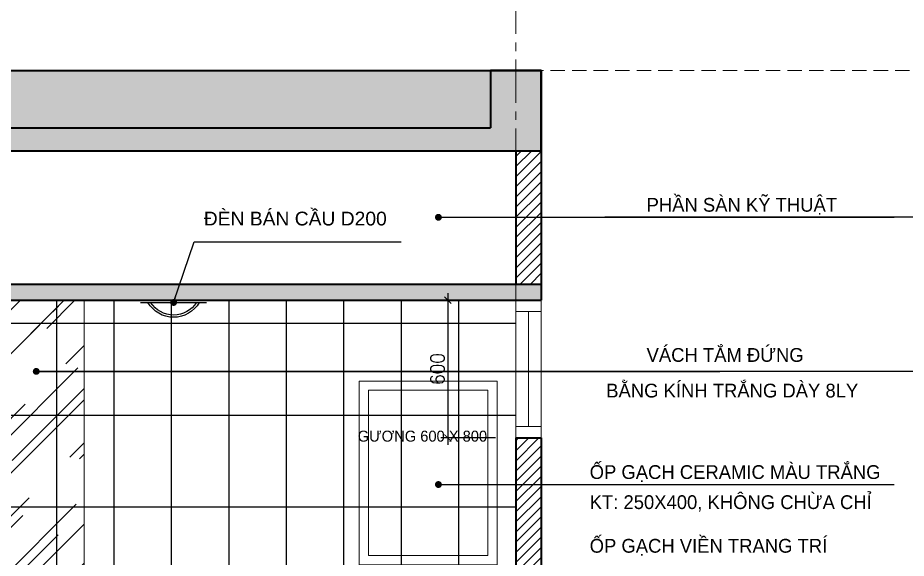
# Model space of a CAD drawing. Header units: millimetres. Extents: x -529782 to -142003, y -492574 to -273331.
# Drawn here: x -243868 to -240001, y -450882 to -448529 of the extents above; entities that cross this region are included whole.
import ezdxf

# ---------------------------------------------------------------- set-up
doc = ezdxf.new("R2010")
doc.units = ezdxf.units.MM
doc.header["$LTSCALE"] = 500
doc.header["$MEASUREMENT"] = 0
doc.header["$PDMODE"] = 3
doc.linetypes.add('CENTER', pattern=[2, 1.25, -0.25, 0.25, -0.25])
doc.linetypes.add('HIDDEN', pattern=[0.375, 0.25, -0.125])
doc.layers.get('0').update_dxf_attribs({"linetype": 'CONTINUOUS', "lineweight": 13})
doc.layers.get('Defpoints').update_dxf_attribs({"color": 255, "linetype": 'CONTINUOUS', "lineweight": 13})
for name, color, linetype, lineweight in [('1.cat 30', 30, 'CONTINUOUS', 35), ('6.khuat 75', 75, 'HIDDEN', 18), ('7.tim 67', 67, 'CENTER', 9), ('8.vat lieu 08', 8, 'CONTINUOUS', 5), ('9.text \xad white', 7, 'CONTINUOUS', 15), ('CA.dim 08', 251, 'CONTINUOUS', 13), ('CA.thay 145', 145, 'CONTINUOUS', 18), ('Dim', 145, 'CONTINUOUS', 15)]:
    doc.layers.add(name, color=color, linetype=linetype, lineweight=lineweight)
for name, color, linetype in [('Furniture', 155, 'CONTINUOUS'), ('HACH', 250, 'CONTINUOUS'), ('TEXT', 3, 'CONTINUOUS'), ('THAY', 7, 'CONTINUOUS'), ('WHITE', 7, 'CONTINUOUS')]:
    doc.layers.add(name, color=color, linetype=linetype)
doc.styles.add('CA.JSC1', font='')
doc.styles.add('hdgroup', font='')
doc.styles.add('K2', font='')
doc.styles.get("Standard").update_dxf_attribs({"font": 'txt.shx', "width": 0.9})
doc.styles.get('CA.JSC1').set_extended_font_data('.VnAvantH')
doc.styles.get('hdgroup').set_extended_font_data('.VnAvantH')
doc.styles.get('K2').set_extended_font_data('.VnTeknicalH')
doc.dimstyles.new('CA 30', dxfattribs={"dimscale": 0, "dimtxt": 60, "dimasz": 30, "dimexe": 30, "dimexo": 0, "dimgap": 15, "dimtad": 1, "dimdec": 0, "dimzin": 0, "dimdsep": 46, "dimtxsty": 'Standard', "dimblk": 'ARCHTICK', "dimcen": 0.09, "dimdle": 30, "dimclrd": 256, "dimclre": 256, "dimclrt": 7, "dimadec": 0, "dimazin": 0, "dimtfac": 1, "dimtdec": 0, "dimtix": 1, "dimtmove": 2, "dimatfit": 3, "dimldrblk": 'DOT', "dimfxl": 1, "dimtolj": 1, "dimtzin": 0, "dimarcsym": 0})
pattern_1 = [(50, (-73966.33, -66306.188), (50.2082128, -4.3926494), [5.25, -57.75]), (355, (-73966.33, -66306.19), (-9.7125934, 52.6534494), [4.2, -46.2]), (100.4514, (-73962.145, -66306.554), (40.495657, 48.260768), [4.461813, -49.079948]), (46.1842, (-73966.33, -66292.19), (74.706873, -11.586331), [7.875, -86.625]), (96.6356, (-73960.1, -66293.15), (65.42639, 68.188251), [6.69272, -73.61991]), (351.1842, (-73966.33, -66292.19), (65.426336, 68.188302), [6.3, -69.3]), (21, (-73959.33, -66295.688), (41.7834936, -28.1833223), [5.25, -57.75]), (326, (-73959.33, -66295.69), (17.032073, 50.760503), [4.2, -46.2]), (71.4514, (-73955.847, -66298.037), (58.815584, 22.577135), [4.461813, -49.079948]), (37.5, (-73966.329, -66306.188), (0.8511899, 23.3025698), [0, -45.64, 0, -46.9, 0, -46.375]), (7.5, (-73966.329, -66306.188), (18.4148676, 27.6088198), [0, -26.74, 0, -44.59, 0, -17.675]), (327.5, (-73981.939, -66306.188), (37.3675705, -1.578841), [0, -17.5, 0, -54.6, 0, -72.45]), (317.5, (-73988.94, -66306.188), (40.8230319, 7.0073488), [0, -22.75, 0, -36.26, 0, -51.45]), (45, (-73966.33, -66306.188), (-21.0364267, 21.0364267), []), (45, (-73966.33, -66297.613), (-21.0364267, 21.0364267), [])]

# ---------------------------------------------------------------- blocks, each defined once
blk = doc.blocks.new('_ArchTick')
at = {"color": 1, "linetype": 'ByBlock', "const_width": 0.15}
blk.add_lwpolyline([(-0.5, -0.5), (0.5, 0.5)], dxfattribs=at)
blk = doc.blocks.new('*D737')
at = {"layer": 'CA.dim 08', "lineweight": -2, "transparency": 16777216}
for p, q in [((-241996.3, -449728.3), (-241996.3, -450388.3)), ((-241788.9, -449758.3), (-242026.3, -449758.3)), ((-241788.9, -450358.3), (-242026.3, -450358.3))]:
    blk.add_line(p, q, dxfattribs=at)
at = {"layer": 'Defpoints', "color": 0, "transparency": 16777216}
for p in [(-241788.9, -449758.3), (-241996.3, -450358.3), (-241788.9, -450358.3)]:
    blk.add_point(p, dxfattribs=at)
at = {"layer": 'CA.dim 08', "lineweight": -2, "transparency": 16777216, "xscale": 30, "yscale": 30, "zscale": 30}
for p, rotation in [((-241996.3, -449758.3), 90), ((-241996.3, -450358.3), 270)]:
    blk.add_blockref('_ArchTick', p, dxfattribs=dict(at, rotation=rotation))
at = {"layer": 'CA.dim 08', "color": 7, "transparency": 16777216, "insert": (-242041.3, -450058.3), "char_height": 60, "attachment_point": 5, "rotation": 90}
blk.add_mtext('\\A1;600', dxfattribs=at)
blk = doc.blocks.new('_DOT')
at = {"color": 1, "linetype": 'ByBlock'}
blk.add_line((-0.5, 0), (-1, 0), dxfattribs=at)
at = {"color": 1, "linetype": 'ByBlock', "const_width": 0.5}
blk.add_lwpolyline([(-0.25, 0, 1), (0.25, 0, 1)], format="xyb", close=True, dxfattribs=at)
blk = doc.blocks.new('A$C681C459E')
at = {"layer": 'Furniture'}
blk.add_line((287.1, 120), (0, 120), dxfattribs=at)
blk.add_arc((143.6, 174.1), 128.8, 209.8405, 330.1595, dxfattribs=at)
at = {"layer": 'WHITE'}
blk.add_line((287.1, 110), (0, 110), dxfattribs=at)
blk.add_arc((143.6, 174.1), 118.8, 212.6485, 327.3515, dxfattribs=at)
blk = doc.blocks.new('DOT')
at = {"layer": 'THAY', "color": 0, "linetype": 'ByBlock'}
blk.add_line((-0.5, 0), (-1, 0), dxfattribs=at)
at = {"layer": 'THAY', "color": 0, "linetype": 'ByBlock', "const_width": 0.5}
blk.add_lwpolyline([(-0.25, 0, 1), (0.25, 0, 1)], format="xyb", close=True, dxfattribs=at)

msp = doc.modelspace()

# ---------------------------------------------------------------- hatches: boundary and pattern name
at = {"layer": 'HACH'}
h = msp.add_hatch(dxfattribs=at)
h.set_pattern_fill('CHAU-01', color=256, scale=7, style=0, pattern_type=2)
h.set_pattern_definition(pattern_1)
h.paths.add_polyline_path([(-241809.8, -449108.3), (-241589.8, -449108.3), (-241589.8, -448758.3), (-241809.8, -448758.3), (-241809.8, -449008.3), (-244569.8, -449008.3), (-244569.8, -448758.3), (-244789.8, -448758.3), (-244789.8, -449108.3), (-244569.8, -449108.3)])
h = msp.add_hatch(dxfattribs=at)
h.set_pattern_fill('AR-CONC', color=256, scale=15, style=0)
h.set_pattern_definition([(50, (-73966.33, -66306.19), (107.589027, -9.41282), [11.25, -123.75]), (355, (-73966.33, -66306.19), (-20.8127, 112.82882), [9, -99]), (100.4514, (-73957.36, -66306.97), (86.776407, 103.415931), [9.561028, -105.171317]), (46.1842, (-73966.33, -66276.19), (160.086157, -24.827852), [16.875, -185.625]), (96.6356, (-73952.99, -66278.26), (140.199406, 146.11768), [14.34154, -157.75695]), (351.1842, (-73966.33, -66276.19), (140.19929, 146.11779), [13.5, -148.5]), (21, (-73951.33, -66283.69), (89.536058, -60.392834), [11.25, -123.75]), (326, (-73951.33, -66283.69), (36.4973, 108.772507), [9, -99]), (71.4514, (-73943.87, -66288.72), (126.033394, 48.379575), [9.561029, -105.171317]), (37.5, (-73966.33, -66306.188), (1.8239783, 49.934078), [0, -97.8, 0, -100.5, 0, -99.375]), (7.5, (-73966.33, -66306.19), (39.4604306, 59.161757), [0, -57.3, 0, -95.55, 0, -37.875]), (327.5, (-73999.78, -66306.188), (80.0733654, -3.3832308), [0, -37.5, 0, -117, 0, -155.25]), (317.5, (-74014.78, -66306.19), (87.477925, 15.015747), [0, -48.75, 0, -77.7, 0, -110.25])])
h.paths.add_polyline_path([(-241809.8, -449008.3), (-241809.8, -448758.3), (-244569.8, -448758.3), (-244569.8, -449008.3)])
h = msp.add_hatch(dxfattribs=at)
h.set_pattern_fill('ANSI31', color=256, scale=250, style=0)
h.set_pattern_definition([(45, (-73966.33, -66306.188), (-22.097087, 22.097087), [])])
h.paths.add_polyline_path([(-244679.8, -449108.3), (-244789.8, -449108.3), (-244789.8, -449688.3), (-244679.8, -449688.3)])
h.paths.add_polyline_path([(-244789.8, -452058.3), (-244679.8, -452058.3), (-244679.8, -449758.3), (-244789.8, -449758.3)])
h.paths.add_polyline_path([(-241589.8, -449108.3), (-241699.8, -449108.3), (-241699.8, -449688.3), (-241589.8, -449688.3)])
h.paths.add_polyline_path([(-241589.8, -450358.3), (-241699.8, -450358.3), (-241699.8, -452058.3), (-241589.8, -452058.3)])
h = msp.add_hatch(dxfattribs=at)
h.set_pattern_fill('CHAU-01', color=256, scale=7, style=0, pattern_type=2)
h.set_pattern_definition(pattern_1)
h.paths.add_polyline_path([(-244789.8, -449688.3), (-244789.8, -449758.3), (-241589.8, -449758.3), (-241589.8, -449688.3)])
h = msp.add_hatch(dxfattribs=at)
h.set_pattern_fill('AR-RROOF', color=256, scale=250, angle=45, style=0)
h.set_pattern_definition([(45, (-71638.3, -66306.2), (212.13203, 565.68542), [3750, -500, 1250, -250]), (45, (-71491.57, -65982.7), (-411.8897, 58.3363), [750, -82.5, 1500, -187.5]), (45, (-71700.16, -66067.54), (800.79843, 1037.6792), [2000, -350, 1000, -250])])
h.paths.add_polyline_path([(-243579.8, -449758.3), (-244679.8, -449758.3), (-244679.8, -452058.3), (-243579.8, -452058.3)])

# ---------------------------------------------------------------- linework, layer by layer
at = {"layer": '1.cat 30'}
for p, q in [((-244789.8, -448758.3), (-241589.8, -448758.3)), ((-244569.8, -448758.3), (-241809.8, -448758.3)), ((-241809.8, -448758.3), (-241589.8, -448758.3)), ((-241589.8, -448758.3), (-241589.8, -449758.3)), ((-244569.8, -449008.3), (-241809.8, -449008.3)), ((-244569.8, -449108.3), (-241809.8, -449108.3)), ((-241699.8, -449108.3), (-241699.8, -449688.3)), ((-244789.8, -449688.3), (-241589.8, -449688.3)), ((-244789.8, -449758.3), (-241589.8, -449758.3)), ((-241699.8, -450358.3), (-241699.8, -452058.3)), ((-241699.8, -450358.3), (-241589.8, -450358.3)), ((-241589.8, -450358.3), (-241589.8, -452208.7))]:
    msp.add_line(p, q, dxfattribs=at)
msp.add_lwpolyline([(-241809.8, -449108.3), (-241589.8, -449108.3), (-241589.8, -448758.3), (-241809.8, -448758.3), (-241809.8, -449008.3)], dxfattribs=at)
at = {"layer": '6.khuat 75', "ltscale": 0.5}
msp.add_line((-237642.6, -448758.3), (-245828.7, -448758.3), dxfattribs=at)
at = {"layer": '7.tim 67', "ltscale": 0.3}
msp.add_line((-241699.8, -444511.6), (-241699.8, -453360.3), dxfattribs=at)
at = {"layer": '8.vat lieu 08'}
msp.add_line((-241644.8, -449808.3), (-241644.8, -450308.3), dxfattribs=at)
for points in [[(-241699.8, -449808.3), (-241589.8, -449808.3), (-241589.8, -449758.3), (-241699.8, -449758.3)], [(-241699.8, -450358.3), (-241589.8, -450358.3), (-241589.8, -450308.3), (-241699.8, -450308.3)]]:
    msp.add_lwpolyline(points, close=True, dxfattribs=at)
at = {"layer": 'CA.thay 145'}
msp.add_line((-243579.8, -449758.3), (-243579.8, -452058.3), dxfattribs=at)
msp.add_lwpolyline([(-241589.8, -449758.3), (-241699.8, -449758.3), (-241699.8, -450358.3), (-241589.8, -450358.3)], close=True, dxfattribs=at)
at = {"layer": 'Dim', "ltscale": 2}
for points in [[(-242381.8, -450910.3), (-241781.8, -450910.3), (-241781.8, -450110.3), (-242381.8, -450110.3)], [(-242341.8, -450870.3), (-241821.8, -450870.3), (-241821.8, -450150.3), (-242341.8, -450150.3)]]:
    msp.add_lwpolyline(points, close=True, dxfattribs=at)
at = {"layer": 'HACH'}
for p, q in [((-243699.8, -449758.3), (-243699.8, -452058.3)), ((-243449.8, -449758.3), (-243449.8, -452058.3)), ((-243199.8, -449758.3), (-243199.8, -452058.3)), ((-242949.8, -449758.3), (-242949.8, -452058.3)), ((-242699.8, -449758.3), (-242699.8, -452058.3)), ((-242449.8, -449758.3), (-242449.8, -452058.3)), ((-242199.8, -449758.3), (-242199.8, -452058.3)), ((-241949.8, -449758.3), (-241949.8, -452058.3)), ((-244679.8, -449858.3), (-241699.8, -449858.3)), ((-244679.8, -450258.3), (-241699.8, -450258.3)), ((-244679.8, -450658.3), (-241699.8, -450658.3))]:
    msp.add_line(p, q, dxfattribs=at)

# ---------------------------------------------------------------- block references
at = {"layer": 'THAY', "xscale": -1}
msp.add_blockref('A$C681C459E', (-243046.2, -449878.3), dxfattribs=at)

# ---------------------------------------------------------------- texts
at = {"layer": '9.text \xad white', "style": 'CA.JSC1'}
for s, p in [('phÇn sµn kü thuËt', (-241131, -449373.5)), ('v¸ch t¾m ®øng', (-241131, -450026.9)), ('b»ng kÝnh tr¾ng dµy 8ly', (-241306.6, -450182)), ('èp g¹ch ceramic mµu tr¾ng', (-241378.7, -450536.6)), ('kt: 250x400, kh«ng chõa chØ', (-241378.7, -450667.5)), ('èp g¹ch viÒn trang trÝ', (-241378.7, -450857.5))]:
    msp.add_text(s, height=60, dxfattribs=at).set_placement(p)
at = {"layer": '9.text \xad white', "insert": (-243058.4, -449373.3), "char_height": 60, "width": 1615.649, "attachment_point": 1, "style": 'hdgroup'}
msp.add_mtext('{\\f.VnArialH|b0|i0|c0|p34;®Ìn b¸n cÇu d200}', dxfattribs=at)
at = {"layer": 'TEXT', "style": 'K2'}
msp.add_text('g\xad¬ng 600 x 800', height=47.703, dxfattribs=at).set_placement((-242388.3, -450374.1))

# ---------------------------------------------------------------- dimensions: what is measured, and where the dimension line sits
at = {"layer": 'CA.dim 08'}
dim = msp.add_linear_dim(base=(-241996.3, -450358.3), p1=(-241788.9, -449758.3), p2=(-241788.9, -450358.3), angle=90, dimstyle='CA 30', override={"dimscale": 1}, dxfattribs=at)
dim.commit()
dim.dimension.update_dxf_attribs({"geometry": '*D737', "text_midpoint": (-242041.3, -450058.3)})

# ---------------------------------------------------------------- leaders
for points, override in [([(-242037.1, -449397.8), (-240054, -449397.8)], {"dimscale": 1, "dimtad": 0}), ([(-239329.4, -449397.8), (-241312.4, -449397.8)], {"dimscale": 1, "dimtad": 0}), ([(-243189.8, -449768.3), (-243100.9, -449504.6), (-242199.8, -449504.6)], {"dimscale": 1, "dimtad": 0, "dimldrblk": 'DOT'}), ([(-243787.7, -450068.4), (-240811.8, -450068.4)], {"dimscale": 1, "dimtad": 0}), ([(-239037.8, -450068.4), (-243787.7, -450068.4)], {"dimscale": 1, "dimtad": 0}), ([(-242037.1, -450560.9), (-240054, -450560.9)], {"dimscale": 1, "dimtad": 0})]:
    msp.add_leader(points, dimstyle='CA 30', override=override, dxfattribs=at)

doc.saveas('drawing.dxf')
